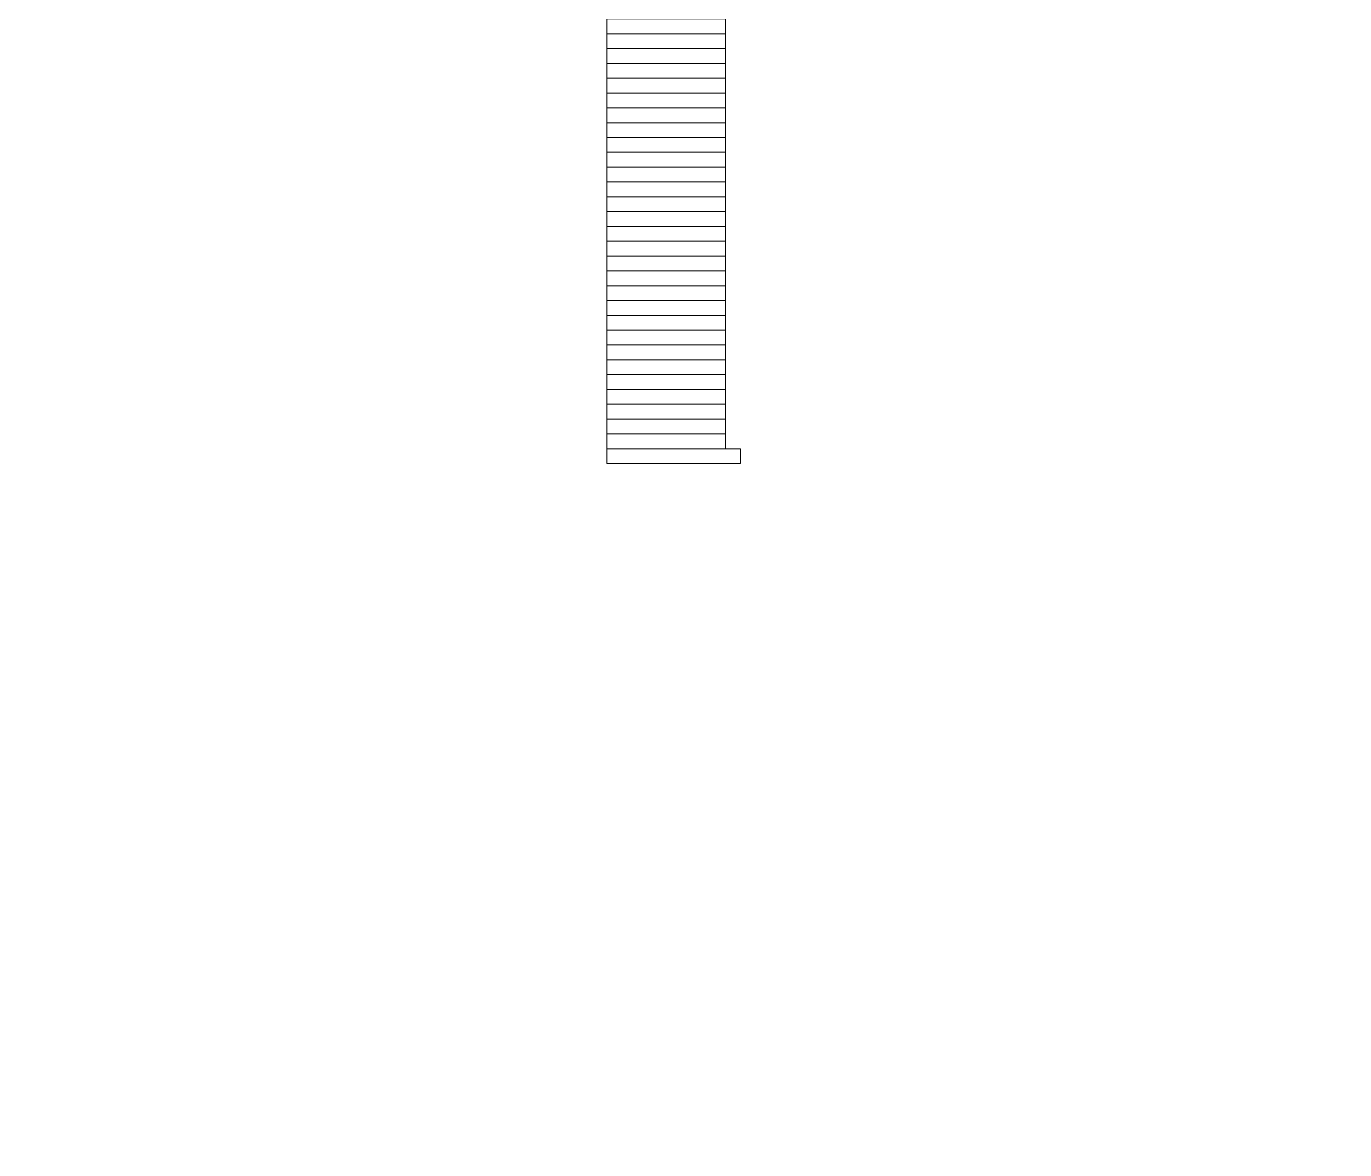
# Model space of a CAD drawing. Header units: millimetres. Extents: x -86 to 67, y -55 to 52.
# Drawn here: x -16.411 to -11.893, y -38.465 to -34.614 of the extents above; entities that cross this region are included whole.
import ezdxf

# ---------------------------------------------------------------- set-up
doc = ezdxf.new("R2010")
doc.units = ezdxf.units.MM
doc.header["$MEASUREMENT"] = 0
doc.layers.add('BG_OUTLINE', color=7, linetype='Continuous')
doc.layers.add('MA_PEN3', color=7, linetype='Continuous')

msp = doc.modelspace()

# ---------------------------------------------------------------- linework, layer by layer
at = {"layer": 'BG_OUTLINE', "color": 3, "lineweight": 9}
msp.add_open_spline([(-60.0926, 34.7331), (-60.0926, 34.7331), (63.7724, 34.7331), (63.7724, 34.7331), (63.7724, 34.7331), (64.585, 34.7336), (65.3646, 34.4113), (65.9396, 33.837), (65.9396, 33.837), (66.5146, 33.2627), (66.8379, 32.4797), (66.8384, 31.667), (66.8384, 31.667), (66.8384, 31.667), (66.8412, -52.28), (66.8412, -52.28), (66.8412, -52.28), (66.8412, -52.28), (66.8384, -52.1933), (66.8384, -52.1933), (66.8384, -52.1933), (66.8389, -53.006), (66.5166, -53.7856), (65.9424, -54.3606), (65.9424, -54.3606), (65.3681, -54.9356), (64.585, -55.2589), (63.7724, -55.2594), (63.7724, -55.2594), (63.7724, -55.2594), (-60.1869, -55.2594), (-60.1869, -55.2594), (-60.1869, -55.2594), (-60.1869, -55.2594), (-60.0853, -55.2518), (-60.0853, -55.2518), (-60.0853, -55.2518), (-60.8979, -55.2523), (-61.6775, -54.9299), (-62.2525, -54.3557), (-62.2525, -54.3557), (-62.8275, -53.7814), (-63.1508, -52.9984), (-63.1513, -52.1857), (-63.1513, -52.1857), (-63.1513, -52.1857), (-63.1587, 31.667), (-63.1587, 31.667), (-63.1587, 31.667), (-63.1592, 32.4797), (-62.8369, 33.2593), (-62.2626, 33.8343), (-62.2626, 33.8343), (-61.6883, 34.4093), (-60.9053, 34.7326), (-60.0926, 34.7331)], degree=3, knots=[0, 0, 0, 0, 0.071429, 0.071429, 0.071429, 0.071429, 0.142857, 0.142857, 0.142857, 0.142857, 0.214286, 0.214286, 0.214286, 0.214286, 0.285714, 0.285714, 0.285714, 0.285714, 0.357143, 0.357143, 0.357143, 0.357143, 0.428571, 0.428571, 0.428571, 0.428571, 0.5, 0.5, 0.5, 0.5, 0.571429, 0.571429, 0.571429, 0.571429, 0.642857, 0.642857, 0.642857, 0.642857, 0.714286, 0.714286, 0.714286, 0.714286, 0.785714, 0.785714, 0.785714, 0.785714, 0.857143, 0.857143, 0.857143, 0.857143, 0.928571, 0.928571, 0.928571, 0.928571, 1, 1, 1, 1], dxfattribs=at)
at = {"layer": 'MA_PEN3', "color": 5, "lineweight": 9}
for points in [[(-14.4212, -34.6397), (-14.4212, -34.6397), (-14.4212, -34.5889), (-14.4212, -34.5889), (-14.4212, -34.5889), (-14.4212, -34.5889), (-14.0148, -34.5889), (-14.0148, -34.5889), (-14.0148, -34.5889), (-14.0148, -34.5889), (-14.0148, -34.6397), (-14.0148, -34.6397), (-14.0148, -34.6397), (-14.0148, -34.6397), (-14.4212, -34.6397), (-14.4212, -34.6397)], [(-14.4212, -34.6905), (-14.4212, -34.6905), (-14.4212, -34.6397), (-14.4212, -34.6397), (-14.4212, -34.6397), (-14.4212, -34.6397), (-14.0148, -34.6397), (-14.0148, -34.6397), (-14.0148, -34.6397), (-14.0148, -34.6397), (-14.0148, -34.6905), (-14.0148, -34.6905), (-14.0148, -34.6905), (-14.0148, -34.6905), (-14.4212, -34.6905), (-14.4212, -34.6905)], [(-14.4212, -34.7413), (-14.4212, -34.7413), (-14.4212, -34.6905), (-14.4212, -34.6905), (-14.4212, -34.6905), (-14.4212, -34.6905), (-14.0148, -34.6905), (-14.0148, -34.6905), (-14.0148, -34.6905), (-14.0148, -34.6905), (-14.0148, -34.7413), (-14.0148, -34.7413), (-14.0148, -34.7413), (-14.0148, -34.7413), (-14.4212, -34.7413), (-14.4212, -34.7413)], [(-14.4212, -34.7921), (-14.4212, -34.7921), (-14.4212, -34.7413), (-14.4212, -34.7413), (-14.4212, -34.7413), (-14.4212, -34.7413), (-14.0148, -34.7413), (-14.0148, -34.7413), (-14.0148, -34.7413), (-14.0148, -34.7413), (-14.0148, -34.7921), (-14.0148, -34.7921), (-14.0148, -34.7921), (-14.0148, -34.7921), (-14.4212, -34.7921), (-14.4212, -34.7921)], [(-14.4212, -34.8429), (-14.4212, -34.8429), (-14.4212, -34.7921), (-14.4212, -34.7921), (-14.4212, -34.7921), (-14.4212, -34.7921), (-14.0148, -34.7921), (-14.0148, -34.7921), (-14.0148, -34.7921), (-14.0148, -34.7921), (-14.0148, -34.8429), (-14.0148, -34.8429), (-14.0148, -34.8429), (-14.0148, -34.8429), (-14.4212, -34.8429), (-14.4212, -34.8429)], [(-14.4212, -34.8937), (-14.4212, -34.8937), (-14.4212, -34.8429), (-14.4212, -34.8429), (-14.4212, -34.8429), (-14.4212, -34.8429), (-14.0148, -34.8429), (-14.0148, -34.8429), (-14.0148, -34.8429), (-14.0148, -34.8429), (-14.0148, -34.8937), (-14.0148, -34.8937), (-14.0148, -34.8937), (-14.0148, -34.8937), (-14.4212, -34.8937), (-14.4212, -34.8937)], [(-14.4212, -34.9445), (-14.4212, -34.9445), (-14.4212, -34.8937), (-14.4212, -34.8937), (-14.4212, -34.8937), (-14.4212, -34.8937), (-14.0148, -34.8937), (-14.0148, -34.8937), (-14.0148, -34.8937), (-14.0148, -34.8937), (-14.0148, -34.9445), (-14.0148, -34.9445), (-14.0148, -34.9445), (-14.0148, -34.9445), (-14.4212, -34.9445), (-14.4212, -34.9445)], [(-14.4212, -34.9953), (-14.4212, -34.9953), (-14.4212, -34.9445), (-14.4212, -34.9445), (-14.4212, -34.9445), (-14.4212, -34.9445), (-14.0148, -34.9445), (-14.0148, -34.9445), (-14.0148, -34.9445), (-14.0148, -34.9445), (-14.0148, -34.9953), (-14.0148, -34.9953), (-14.0148, -34.9953), (-14.0148, -34.9953), (-14.4212, -34.9953), (-14.4212, -34.9953)], [(-14.4212, -35.0461), (-14.4212, -35.0461), (-14.4212, -34.9953), (-14.4212, -34.9953), (-14.4212, -34.9953), (-14.4212, -34.9953), (-14.0148, -34.9953), (-14.0148, -34.9953), (-14.0148, -34.9953), (-14.0148, -34.9953), (-14.0148, -35.0461), (-14.0148, -35.0461), (-14.0148, -35.0461), (-14.0148, -35.0461), (-14.4212, -35.0461), (-14.4212, -35.0461)], [(-14.4212, -35.0969), (-14.4212, -35.0969), (-14.4212, -35.0461), (-14.4212, -35.0461), (-14.4212, -35.0461), (-14.4212, -35.0461), (-14.0148, -35.0461), (-14.0148, -35.0461), (-14.0148, -35.0461), (-14.0148, -35.0461), (-14.0148, -35.0969), (-14.0148, -35.0969), (-14.0148, -35.0969), (-14.0148, -35.0969), (-14.4212, -35.0969), (-14.4212, -35.0969)], [(-14.4212, -35.1477), (-14.4212, -35.1477), (-14.4212, -35.0969), (-14.4212, -35.0969), (-14.4212, -35.0969), (-14.4212, -35.0969), (-14.0148, -35.0969), (-14.0148, -35.0969), (-14.0148, -35.0969), (-14.0148, -35.0969), (-14.0148, -35.1477), (-14.0148, -35.1477), (-14.0148, -35.1477), (-14.0148, -35.1477), (-14.4212, -35.1477), (-14.4212, -35.1477)], [(-14.4212, -35.1985), (-14.4212, -35.1985), (-14.4212, -35.1477), (-14.4212, -35.1477), (-14.4212, -35.1477), (-14.4212, -35.1477), (-14.0148, -35.1477), (-14.0148, -35.1477), (-14.0148, -35.1477), (-14.0148, -35.1477), (-14.0148, -35.1985), (-14.0148, -35.1985), (-14.0148, -35.1985), (-14.0148, -35.1985), (-14.4212, -35.1985), (-14.4212, -35.1985)], [(-14.4212, -35.2493), (-14.4212, -35.2493), (-14.4212, -35.1985), (-14.4212, -35.1985), (-14.4212, -35.1985), (-14.4212, -35.1985), (-14.0148, -35.1985), (-14.0148, -35.1985), (-14.0148, -35.1985), (-14.0148, -35.1985), (-14.0148, -35.2493), (-14.0148, -35.2493), (-14.0148, -35.2493), (-14.0148, -35.2493), (-14.4212, -35.2493), (-14.4212, -35.2493)], [(-14.4212, -35.3001), (-14.4212, -35.3001), (-14.4212, -35.2493), (-14.4212, -35.2493), (-14.4212, -35.2493), (-14.4212, -35.2493), (-14.0148, -35.2493), (-14.0148, -35.2493), (-14.0148, -35.2493), (-14.0148, -35.2493), (-14.0148, -35.3001), (-14.0148, -35.3001), (-14.0148, -35.3001), (-14.0148, -35.3001), (-14.4212, -35.3001), (-14.4212, -35.3001)], [(-14.4212, -35.3509), (-14.4212, -35.3509), (-14.4212, -35.3001), (-14.4212, -35.3001), (-14.4212, -35.3001), (-14.4212, -35.3001), (-14.0148, -35.3001), (-14.0148, -35.3001), (-14.0148, -35.3001), (-14.0148, -35.3001), (-14.0148, -35.3509), (-14.0148, -35.3509), (-14.0148, -35.3509), (-14.0148, -35.3509), (-14.4212, -35.3509), (-14.4212, -35.3509)], [(-14.4212, -35.4017), (-14.4212, -35.4017), (-14.4212, -35.3509), (-14.4212, -35.3509), (-14.4212, -35.3509), (-14.4212, -35.3509), (-14.0148, -35.3509), (-14.0148, -35.3509), (-14.0148, -35.3509), (-14.0148, -35.3509), (-14.0148, -35.4017), (-14.0148, -35.4017), (-14.0148, -35.4017), (-14.0148, -35.4017), (-14.4212, -35.4017), (-14.4212, -35.4017)], [(-14.4212, -35.4525), (-14.4212, -35.4525), (-14.4212, -35.4017), (-14.4212, -35.4017), (-14.4212, -35.4017), (-14.4212, -35.4017), (-14.0148, -35.4017), (-14.0148, -35.4017), (-14.0148, -35.4017), (-14.0148, -35.4017), (-14.0148, -35.4525), (-14.0148, -35.4525), (-14.0148, -35.4525), (-14.0148, -35.4525), (-14.4212, -35.4525), (-14.4212, -35.4525)], [(-14.4212, -35.5033), (-14.4212, -35.5033), (-14.4212, -35.4525), (-14.4212, -35.4525), (-14.4212, -35.4525), (-14.4212, -35.4525), (-14.0148, -35.4525), (-14.0148, -35.4525), (-14.0148, -35.4525), (-14.0148, -35.4525), (-14.0148, -35.5033), (-14.0148, -35.5033), (-14.0148, -35.5033), (-14.0148, -35.5033), (-14.4212, -35.5033), (-14.4212, -35.5033)], [(-14.4212, -35.5541), (-14.4212, -35.5541), (-14.4212, -35.5033), (-14.4212, -35.5033), (-14.4212, -35.5033), (-14.4212, -35.5033), (-14.0148, -35.5033), (-14.0148, -35.5033), (-14.0148, -35.5033), (-14.0148, -35.5033), (-14.0148, -35.5541), (-14.0148, -35.5541), (-14.0148, -35.5541), (-14.0148, -35.5541), (-14.4212, -35.5541), (-14.4212, -35.5541)], [(-14.4212, -35.6049), (-14.4212, -35.6049), (-14.4212, -35.5541), (-14.4212, -35.5541), (-14.4212, -35.5541), (-14.4212, -35.5541), (-14.0148, -35.5541), (-14.0148, -35.5541), (-14.0148, -35.5541), (-14.0148, -35.5541), (-14.0148, -35.6049), (-14.0148, -35.6049), (-14.0148, -35.6049), (-14.0148, -35.6049), (-14.4212, -35.6049), (-14.4212, -35.6049)], [(-14.4212, -35.6557), (-14.4212, -35.6557), (-14.4212, -35.6049), (-14.4212, -35.6049), (-14.4212, -35.6049), (-14.4212, -35.6049), (-14.0148, -35.6049), (-14.0148, -35.6049), (-14.0148, -35.6049), (-14.0148, -35.6049), (-14.0148, -35.6557), (-14.0148, -35.6557), (-14.0148, -35.6557), (-14.0148, -35.6557), (-14.4212, -35.6557), (-14.4212, -35.6557)], [(-14.4212, -35.7065), (-14.4212, -35.7065), (-14.4212, -35.6557), (-14.4212, -35.6557), (-14.4212, -35.6557), (-14.4212, -35.6557), (-14.0148, -35.6557), (-14.0148, -35.6557), (-14.0148, -35.6557), (-14.0148, -35.6557), (-14.0148, -35.7065), (-14.0148, -35.7065), (-14.0148, -35.7065), (-14.0148, -35.7065), (-14.4212, -35.7065), (-14.4212, -35.7065)], [(-14.4212, -35.7573), (-14.4212, -35.7573), (-14.4212, -35.7065), (-14.4212, -35.7065), (-14.4212, -35.7065), (-14.4212, -35.7065), (-14.0148, -35.7065), (-14.0148, -35.7065), (-14.0148, -35.7065), (-14.0148, -35.7065), (-14.0148, -35.7573), (-14.0148, -35.7573), (-14.0148, -35.7573), (-14.0148, -35.7573), (-14.4212, -35.7573), (-14.4212, -35.7573)], [(-14.4212, -35.8081), (-14.4212, -35.8081), (-14.4212, -35.7573), (-14.4212, -35.7573), (-14.4212, -35.7573), (-14.4212, -35.7573), (-14.0148, -35.7573), (-14.0148, -35.7573), (-14.0148, -35.7573), (-14.0148, -35.7573), (-14.0148, -35.8081), (-14.0148, -35.8081), (-14.0148, -35.8081), (-14.0148, -35.8081), (-14.4212, -35.8081), (-14.4212, -35.8081)], [(-14.4212, -35.8589), (-14.4212, -35.8589), (-14.4212, -35.8081), (-14.4212, -35.8081), (-14.4212, -35.8081), (-14.4212, -35.8081), (-14.0148, -35.8081), (-14.0148, -35.8081), (-14.0148, -35.8081), (-14.0148, -35.8081), (-14.0148, -35.8589), (-14.0148, -35.8589), (-14.0148, -35.8589), (-14.0148, -35.8589), (-14.4212, -35.8589), (-14.4212, -35.8589)], [(-14.4212, -35.9097), (-14.4212, -35.9097), (-14.4212, -35.8589), (-14.4212, -35.8589), (-14.4212, -35.8589), (-14.4212, -35.8589), (-14.0148, -35.8589), (-14.0148, -35.8589), (-14.0148, -35.8589), (-14.0148, -35.8589), (-14.0148, -35.9097), (-14.0148, -35.9097), (-14.0148, -35.9097), (-14.0148, -35.9097), (-14.4212, -35.9097), (-14.4212, -35.9097)], [(-14.4212, -35.9605), (-14.4212, -35.9605), (-14.4212, -35.9097), (-14.4212, -35.9097), (-14.4212, -35.9097), (-14.4212, -35.9097), (-14.0148, -35.9097), (-14.0148, -35.9097), (-14.0148, -35.9097), (-14.0148, -35.9097), (-14.0148, -35.9605), (-14.0148, -35.9605), (-14.0148, -35.9605), (-14.0148, -35.9605), (-14.4212, -35.9605), (-14.4212, -35.9605)], [(-14.4212, -36.0113), (-14.4212, -36.0113), (-14.4212, -35.9605), (-14.4212, -35.9605), (-14.4212, -35.9605), (-14.4212, -35.9605), (-14.0148, -35.9605), (-14.0148, -35.9605), (-14.0148, -35.9605), (-14.0148, -35.9605), (-14.0148, -36.0113), (-14.0148, -36.0113), (-14.0148, -36.0113), (-14.0148, -36.0113), (-14.4212, -36.0113), (-14.4212, -36.0113)], [(-14.4212, -36.0621), (-14.4212, -36.0621), (-14.4212, -36.0113), (-14.4212, -36.0113), (-14.4212, -36.0113), (-14.4212, -36.0113), (-14.0148, -36.0113), (-14.0148, -36.0113), (-14.0148, -36.0113), (-14.0148, -36.0113), (-14.0148, -36.0621), (-14.0148, -36.0621), (-14.0148, -36.0621), (-14.0148, -36.0621), (-14.4212, -36.0621), (-14.4212, -36.0621)], [(-14.4212, -36.1129), (-14.4212, -36.1129), (-14.4212, -36.0621), (-14.4212, -36.0621), (-14.4212, -36.0621), (-14.4212, -36.0621), (-13.964, -36.0621), (-13.964, -36.0621), (-13.964, -36.0621), (-13.964, -36.0621), (-13.964, -36.1129), (-13.964, -36.1129), (-13.964, -36.1129), (-13.964, -36.1129), (-14.4212, -36.1129), (-14.4212, -36.1129)]]:
    msp.add_open_spline(points, degree=3, knots=[0, 0, 0, 0, 0.25, 0.25, 0.25, 0.25, 0.5, 0.5, 0.5, 0.5, 0.75, 0.75, 0.75, 0.75, 1, 1, 1, 1], dxfattribs=at)

doc.saveas('drawing.dxf')
